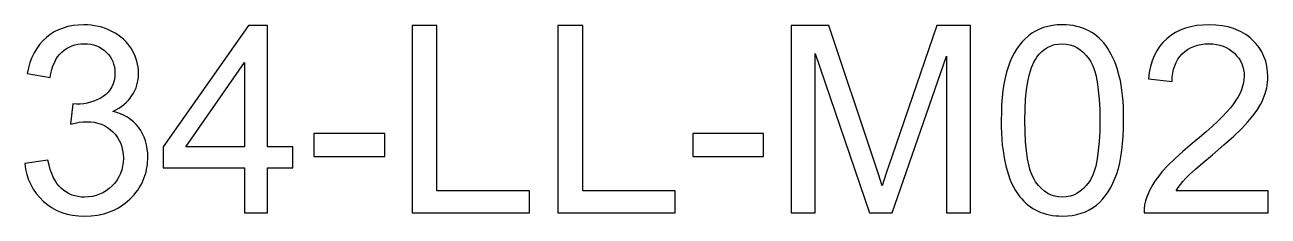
# Model space of a CAD drawing. Header units: millimetres. Extents: x -5.2 to 5.2, y -0.8 to 0.8.
import ezdxf

# ---------------------------------------------------------------- set-up
doc = ezdxf.new("R2010")
doc.units = ezdxf.units.MM
doc.layers.add('LASER_MARK', color=7, linetype='Continuous')

msp = doc.modelspace()

# ---------------------------------------------------------------- linework, layer by layer
at = {"layer": 'LASER_MARK'}
for points in [[(-4.993, -0.333), (-5.186, -0.359), (-5.179, -0.407), (-5.169, -0.452), (-5.155, -0.495), (-5.137, -0.536), (-5.116, -0.575), (-5.091, -0.611), (-5.062, -0.645), (-5.03, -0.677), (-4.995, -0.706), (-4.958, -0.731), (-4.918, -0.752), (-4.877, -0.769), (-4.833, -0.783), (-4.787, -0.792), (-4.738, -0.798), (-4.688, -0.8), (-4.632, -0.798), (-4.579, -0.791), (-4.553, -0.786), (-4.528, -0.78), (-4.503, -0.773), (-4.479, -0.764), (-4.456, -0.755), (-4.433, -0.744), (-4.411, -0.733), (-4.389, -0.72), (-4.369, -0.706), (-4.348, -0.691), (-4.329, -0.675), (-4.31, -0.657), (-4.275, -0.621), (-4.259, -0.602), (-4.244, -0.582), (-4.231, -0.562), (-4.219, -0.542), (-4.208, -0.521), (-4.198, -0.499), (-4.189, -0.477), (-4.181, -0.455), (-4.175, -0.432), (-4.17, -0.408), (-4.165, -0.384), (-4.163, -0.36), (-4.16, -0.31), (-4.161, -0.273), (-4.165, -0.237), (-4.171, -0.203), (-4.179, -0.171), (-4.19, -0.14), (-4.203, -0.111), (-4.219, -0.083), (-4.237, -0.057), (-4.257, -0.033), (-4.279, -0.011), (-4.304, 0.009), (-4.33, 0.027), (-4.357, 0.042), (-4.387, 0.056), (-4.419, 0.067), (-4.453, 0.076), (-4.427, 0.089), (-4.403, 0.103), (-4.38, 0.117), (-4.359, 0.134), (-4.34, 0.151), (-4.322, 0.169), (-4.306, 0.188), (-4.292, 0.208), (-4.279, 0.229), (-4.268, 0.251), (-4.258, 0.273), (-4.251, 0.296), (-4.245, 0.32), (-4.241, 0.343), (-4.238, 0.368), (-4.237, 0.393), (-4.238, 0.42), (-4.241, 0.446), (-4.245, 0.472), (-4.251, 0.497), (-4.259, 0.522), (-4.269, 0.547), (-4.281, 0.571), (-4.294, 0.595), (-4.309, 0.618), (-4.326, 0.64), (-4.344, 0.661), (-4.364, 0.68), (-4.386, 0.698), (-4.409, 0.715), (-4.433, 0.731), (-4.459, 0.745), (-4.487, 0.758), (-4.514, 0.769), (-4.543, 0.779), (-4.572, 0.786), (-4.602, 0.792), (-4.633, 0.797), (-4.664, 0.799), (-4.695, 0.8), (-4.741, 0.798), (-4.784, 0.793), (-4.826, 0.785), (-4.866, 0.773), (-4.904, 0.758), (-4.94, 0.74), (-4.974, 0.719), (-5.006, 0.694), (-5.036, 0.666), (-5.063, 0.635), (-5.087, 0.602), (-5.109, 0.566), (-5.127, 0.527), (-5.143, 0.485), (-5.156, 0.441), (-5.166, 0.394), (-4.974, 0.36), (-4.968, 0.394), (-4.96, 0.426), (-4.951, 0.456), (-4.939, 0.483), (-4.927, 0.509), (-4.912, 0.532), (-4.896, 0.553), (-4.878, 0.571), (-4.859, 0.588), (-4.838, 0.602), (-4.817, 0.614), (-4.794, 0.624), (-4.77, 0.632), (-4.745, 0.638), (-4.719, 0.641), (-4.691, 0.642), (-4.663, 0.641), (-4.637, 0.638), (-4.612, 0.632), (-4.588, 0.625), (-4.566, 0.615), (-4.545, 0.603), (-4.525, 0.589), (-4.506, 0.572), (-4.49, 0.555), (-4.475, 0.536), (-4.463, 0.515), (-4.453, 0.494), (-4.445, 0.472), (-4.439, 0.448), (-4.436, 0.423), (-4.435, 0.397), (-4.436, 0.365), (-4.441, 0.335), (-4.449, 0.307), (-4.459, 0.281), (-4.473, 0.258), (-4.49, 0.236), (-4.51, 0.217), (-4.533, 0.2), (-4.558, 0.185), (-4.584, 0.172), (-4.61, 0.161), (-4.637, 0.152), (-4.665, 0.145), (-4.694, 0.14), (-4.724, 0.137), (-4.754, 0.136), (-4.785, 0.138), (-4.806, -0.031), (-4.767, -0.022), (-4.732, -0.015), (-4.7, -0.011), (-4.671, -0.01), (-4.638, -0.011), (-4.607, -0.015), (-4.577, -0.022), (-4.549, -0.031), (-4.522, -0.043), (-4.497, -0.058), (-4.473, -0.075), (-4.451, -0.096), (-4.43, -0.118), (-4.413, -0.141), (-4.398, -0.167), (-4.386, -0.193), (-4.376, -0.221), (-4.37, -0.251), (-4.366, -0.282), (-4.364, -0.314), (-4.366, -0.348), (-4.37, -0.381), (-4.377, -0.412), (-4.388, -0.442), (-4.401, -0.47), (-4.417, -0.497), (-4.436, -0.523), (-4.458, -0.547), (-4.482, -0.569), (-4.507, -0.588), (-4.534, -0.604), (-4.562, -0.617), (-4.591, -0.628), (-4.622, -0.635), (-4.654, -0.639), (-4.687, -0.641), (-4.715, -0.64), (-4.742, -0.636), (-4.768, -0.631), (-4.792, -0.623), (-4.816, -0.613), (-4.839, -0.6), (-4.86, -0.586), (-4.881, -0.569), (-4.9, -0.549), (-4.918, -0.527), (-4.934, -0.502), (-4.949, -0.474), (-4.962, -0.443), (-4.974, -0.409), (-4.984, -0.373)], [(-3.354, -0.772), (-3.162, -0.772), (-3.162, -0.397), (-2.95, -0.397), (-2.95, -0.221), (-3.162, -0.221), (-3.162, 0.794), (-3.319, 0.794), (-4.033, -0.221), (-4.033, -0.397), (-3.354, -0.397)], [(-1.956, -0.772), (-0.977, -0.772), (-0.977, -0.587), (-1.748, -0.587), (-1.748, 0.794), (-1.956, 0.794)], [(-0.739, -0.772), (0.239, -0.772), (0.239, -0.587), (-0.532, -0.587), (-0.532, 0.794), (-0.739, 0.794)], [(1.208, -0.772), (1.408, -0.772), (1.408, 0.561), (1.861, -0.772), (2.048, -0.772), (2.503, 0.538), (2.503, -0.772), (2.702, -0.772), (2.702, 0.794), (2.423, 0.794), (2.049, -0.296), (1.999, -0.441), (1.965, -0.547), (1.935, -0.45), (1.891, -0.315), (1.52, 0.794), (1.208, 0.794)], [(3.016, 0.447), (3.002, 0.403), (2.991, 0.356), (2.981, 0.305), (2.973, 0.251), (2.967, 0.193), (2.962, 0.132), (2.96, 0.068), (2.959, 0), (2.959, -0.054), (2.961, -0.106), (2.964, -0.157), (2.968, -0.205), (2.974, -0.252), (2.98, -0.296), (2.988, -0.339), (2.997, -0.38), (3.008, -0.419), (3.019, -0.455), (3.032, -0.49), (3.046, -0.523), (3.061, -0.555), (3.077, -0.584), (3.095, -0.611), (3.113, -0.637), (3.13, -0.656), (3.147, -0.675), (3.165, -0.692), (3.184, -0.708), (3.204, -0.722), (3.224, -0.736), (3.245, -0.748), (3.267, -0.758), (3.29, -0.768), (3.313, -0.776), (3.337, -0.783), (3.362, -0.789), (3.388, -0.793), (3.414, -0.796), (3.441, -0.798), (3.469, -0.799), (3.511, -0.797), (3.551, -0.793), (3.59, -0.786), (3.626, -0.776), (3.661, -0.763), (3.694, -0.747), (3.725, -0.728), (3.754, -0.707), (3.781, -0.682), (3.807, -0.656), (3.83, -0.626), (3.852, -0.595), (3.873, -0.561), (3.891, -0.525), (3.908, -0.486), (3.923, -0.445), (3.936, -0.401), (3.948, -0.354), (3.958, -0.303), (3.966, -0.249), (3.972, -0.192), (3.976, -0.131), (3.979, -0.067), (3.98, 0), (3.978, 0.11), (3.975, 0.161), (3.971, 0.209), (3.966, 0.254), (3.96, 0.295), (3.953, 0.334), (3.944, 0.37), (3.925, 0.436), (3.914, 0.467), (3.903, 0.497), (3.89, 0.525), (3.877, 0.553), (3.862, 0.578), (3.847, 0.603), (3.831, 0.626), (3.814, 0.648), (3.796, 0.668), (3.777, 0.687), (3.757, 0.705), (3.736, 0.721), (3.714, 0.736), (3.69, 0.749), (3.666, 0.761), (3.641, 0.771), (3.615, 0.78), (3.587, 0.787), (3.559, 0.793), (3.53, 0.797), (3.5, 0.799), (3.469, 0.8), (3.427, 0.799), (3.387, 0.794), (3.349, 0.787), (3.313, 0.777), (3.278, 0.764), (3.246, 0.748), (3.215, 0.73), (3.186, 0.708), (3.158, 0.684), (3.133, 0.657), (3.109, 0.628), (3.087, 0.597), (3.066, 0.563), (3.048, 0.527), (3.031, 0.488)], [(5.186, -0.587), (4.418, -0.587), (4.435, -0.561), (4.454, -0.535), (4.475, -0.509), (4.499, -0.483), (4.531, -0.452), (4.579, -0.408), (4.642, -0.353), (4.721, -0.286), (4.817, -0.203), (4.899, -0.13), (4.965, -0.066), (5.017, -0.011), (5.059, 0.039), (5.094, 0.087), (5.123, 0.135), (5.135, 0.158), (5.145, 0.181), (5.162, 0.226), (5.174, 0.272), (5.178, 0.295), (5.181, 0.318), (5.183, 0.342), (5.183, 0.365), (5.181, 0.411), (5.175, 0.454), (5.165, 0.495), (5.151, 0.535), (5.132, 0.573), (5.11, 0.609), (5.083, 0.643), (5.052, 0.675), (5.035, 0.69), (5.018, 0.704), (4.999, 0.718), (4.981, 0.73), (4.961, 0.741), (4.94, 0.751), (4.897, 0.769), (4.851, 0.782), (4.802, 0.792), (4.75, 0.798), (4.695, 0.8), (4.641, 0.798), (4.589, 0.793), (4.541, 0.784), (4.495, 0.771), (4.452, 0.755), (4.412, 0.735), (4.374, 0.711), (4.34, 0.684), (4.308, 0.653), (4.28, 0.62), (4.256, 0.582), (4.235, 0.542), (4.218, 0.498), (4.204, 0.451), (4.194, 0.401), (4.187, 0.347), (4.385, 0.327), (4.386, 0.363), (4.39, 0.397), (4.397, 0.428), (4.406, 0.458), (4.418, 0.486), (4.432, 0.512), (4.449, 0.536), (4.469, 0.558), (4.491, 0.577), (4.514, 0.594), (4.539, 0.608), (4.566, 0.62), (4.595, 0.629), (4.625, 0.636), (4.657, 0.64), (4.691, 0.641), (4.723, 0.64), (4.754, 0.636), (4.783, 0.63), (4.81, 0.621), (4.836, 0.61), (4.86, 0.597), (4.883, 0.581), (4.904, 0.562), (4.923, 0.542), (4.94, 0.521), (4.954, 0.498), (4.965, 0.475), (4.974, 0.45), (4.981, 0.424), (4.985, 0.398), (4.986, 0.37), (4.984, 0.342), (4.98, 0.314), (4.973, 0.286), (4.963, 0.257), (4.951, 0.228), (4.935, 0.199), (4.917, 0.169), (4.896, 0.138), (4.871, 0.106), (4.841, 0.072), (4.806, 0.034), (4.765, -0.006), (4.719, -0.049), (4.668, -0.094), (4.612, -0.142), (4.551, -0.193), (4.474, -0.259), (4.406, -0.32), (4.348, -0.377), (4.3, -0.43), (4.279, -0.456), (4.259, -0.482), (4.241, -0.508), (4.224, -0.534), (4.209, -0.56), (4.196, -0.586), (4.184, -0.612), (4.173, -0.639), (4.162, -0.671), (4.155, -0.704), (4.151, -0.738), (4.151, -0.772), (5.186, -0.772)], [(3.246, -0.513), (3.236, -0.496), (3.225, -0.477), (3.216, -0.456), (3.207, -0.433), (3.199, -0.408), (3.191, -0.381), (3.179, -0.321), (3.169, -0.253), (3.162, -0.177), (3.158, -0.092), (3.156, 0), (3.158, 0.093), (3.162, 0.178), (3.17, 0.255), (3.181, 0.325), (3.195, 0.387), (3.203, 0.416), (3.212, 0.442), (3.222, 0.467), (3.232, 0.489), (3.244, 0.51), (3.256, 0.529), (3.276, 0.555), (3.298, 0.578), (3.322, 0.597), (3.348, 0.613), (3.375, 0.625), (3.404, 0.634), (3.435, 0.639), (3.467, 0.641), (3.5, 0.639), (3.532, 0.633), (3.562, 0.623), (3.591, 0.609), (3.618, 0.591), (3.644, 0.569), (3.669, 0.544), (3.692, 0.514), (3.703, 0.497), (3.713, 0.478), (3.723, 0.457), (3.731, 0.434), (3.739, 0.409), (3.747, 0.382), (3.76, 0.322), (3.769, 0.253), (3.776, 0.177), (3.781, 0.093), (3.782, 0), (3.781, -0.092), (3.776, -0.176), (3.769, -0.252), (3.76, -0.32), (3.747, -0.381), (3.739, -0.408), (3.731, -0.433), (3.723, -0.456), (3.713, -0.477), (3.703, -0.496), (3.692, -0.513), (3.669, -0.543), (3.644, -0.569), (3.618, -0.591), (3.591, -0.609), (3.563, -0.623), (3.533, -0.633), (3.502, -0.639), (3.469, -0.641), (3.437, -0.639), (3.406, -0.633), (3.376, -0.623), (3.347, -0.609), (3.32, -0.591), (3.294, -0.569), (3.27, -0.543)], [(-3.354, -0.221), (-3.844, -0.221), (-3.354, 0.485)], [(-2.775, -0.302), (-2.184, -0.302), (-2.184, -0.109), (-2.775, -0.109)], [(0.387, -0.302), (0.977, -0.302), (0.977, -0.109), (0.387, -0.109)]]:
    msp.add_lwpolyline(points, close=True, dxfattribs=at)

doc.saveas('drawing.dxf')
